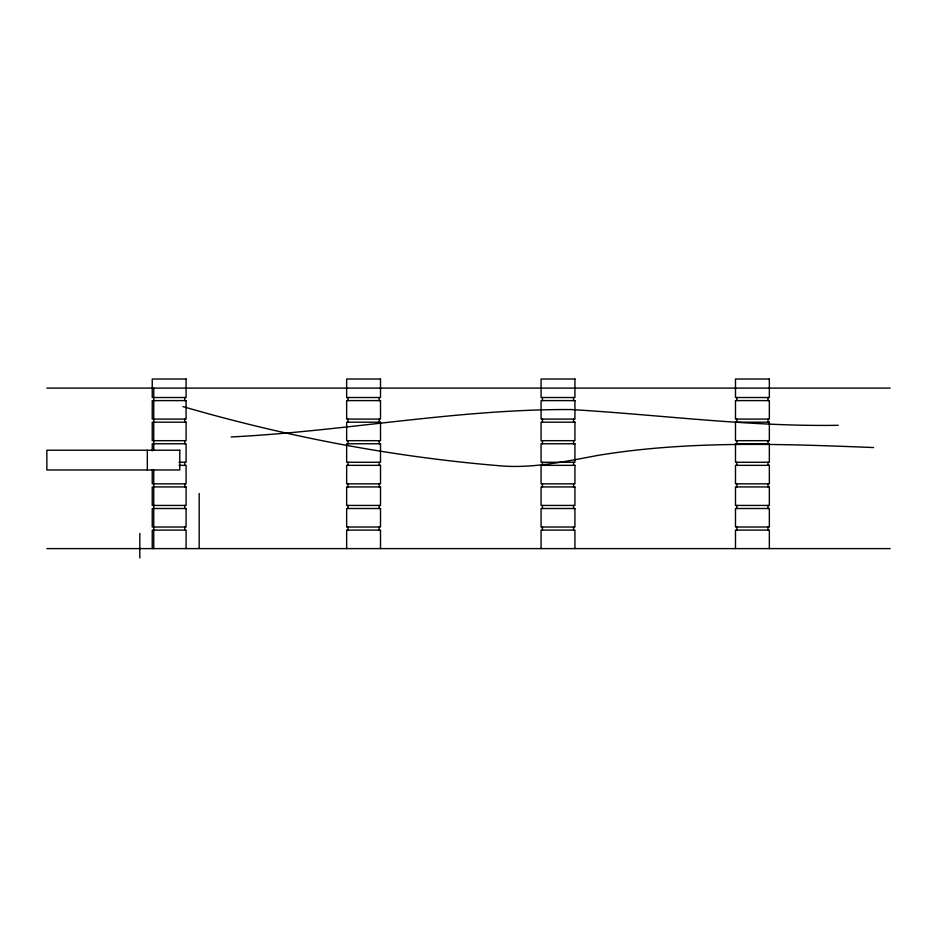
<?xml version="1.0" encoding="UTF-8"?>
<svg xmlns="http://www.w3.org/2000/svg" width="937" height="937" viewBox="0 0 937 937"><rect width="100%" height="100%" fill="white"/><g stroke="black" fill="none" stroke-linecap="round" stroke-linejoin="round"><path stroke-width="1.41" d="M231.134 436.958C344.722 431.278 457.268 408.965 571.125 409.551C660.152 414.81 748.862 426.803 838.24 425.293M46.85 388.105L890.15 388.105M179.037 462.269L186.088 462.269L186.088 443.763L152.239 443.763L152.239 450.884M179.037 465.349L186.088 465.349L186.088 483.843L152.239 483.843L152.239 469.613M46.85 548.602L890.15 548.602M873.577 447.546C781.891 443.939 689.187 440.39 598.251 455.335C567.225 461.098 535.952 467.996 504.176 466.134C395.473 457.443 287.659 437.005 182.949 406.599M769.347 548.602L769.347 530.096L735.486 530.096L735.486 548.602M767.989 397.511L767.989 400.603M767.989 419.097L767.989 422.177M767.989 440.683L767.989 443.763M767.989 462.269L767.989 465.349M767.989 483.843L767.989 486.935M767.989 505.43L767.989 508.51M767.989 527.016L767.989 530.096M736.845 397.511L736.845 400.603M736.845 419.097L736.845 422.177M736.845 440.683L736.845 443.763M736.845 462.269L736.845 465.349M736.845 483.843L736.845 486.935M736.845 505.43L736.845 508.51M736.845 527.016L736.845 530.096M574.931 548.602L574.931 530.096L541.071 530.096L541.071 548.602M573.573 397.511L573.573 400.603M573.573 419.097L573.573 422.177M573.573 440.683L573.573 443.763M573.573 462.269L573.573 465.349M573.573 483.843L573.573 486.935M573.573 505.43L573.573 508.51M573.573 527.016L573.573 530.096M542.429 397.511L542.429 400.603M542.429 419.097L542.429 422.177M542.429 440.683L542.429 443.763M542.429 462.269L542.429 465.349M542.429 483.843L542.429 486.935M542.429 505.43L542.429 508.51M542.429 527.016L542.429 530.096M380.504 548.602L380.504 530.096L346.655 530.096L346.655 548.602M379.157 397.511L379.157 400.603M379.157 419.097L379.157 422.177M379.157 440.683L379.157 443.763M379.157 462.269L379.157 465.349M379.157 483.843L379.157 486.935M379.157 505.43L379.157 508.51M379.157 527.016L379.157 530.096M348.014 397.511L348.014 400.603M348.014 419.097L348.014 422.177M348.014 440.683L348.014 443.763M348.014 462.269L348.014 465.349M348.014 483.843L348.014 486.935M348.014 505.43L348.014 508.51M348.014 527.016L348.014 530.096M199.171 493.483L199.171 547.993M186.088 548.602L186.088 530.096L152.239 530.096L152.239 548.602M184.741 397.511L184.741 400.603M184.741 419.097L184.741 422.177M184.741 440.683L184.741 443.763M184.741 462.269L184.741 465.349M184.741 483.843L184.741 486.935M184.741 505.43L184.741 508.51M184.741 527.016L184.741 530.096M153.75 388.105L153.75 450.228M153.75 469.976L153.75 548.602M147.332 450.228L147.332 469.976M139.824 533.446L139.824 557.983M186.088 379.017L152.239 379.017L152.239 397.511L186.088 397.511L186.088 379.017M380.504 379.017L346.655 379.017L346.655 397.511L380.504 397.511L380.504 379.017M574.931 379.017L541.071 379.017L541.071 397.511L574.931 397.511L574.931 379.017M769.347 379.017L735.486 379.017L735.486 397.511L769.347 397.511L769.347 379.017M186.088 400.603L152.239 400.603L152.239 419.097L186.088 419.097L186.088 400.603M380.504 400.603L346.655 400.603L346.655 419.097L380.504 419.097L380.504 400.603M574.931 400.603L541.071 400.603L541.071 419.097L574.931 419.097L574.931 400.603M769.347 400.603L735.486 400.603L735.486 419.097L769.347 419.097L769.347 400.603M186.088 422.177L152.239 422.177L152.239 440.683L186.088 440.683L186.088 422.177M380.504 422.177L346.655 422.177L346.655 440.683L380.504 440.683L380.504 422.177M574.931 422.177L541.071 422.177L541.071 440.683L574.931 440.683L574.931 422.177M769.347 422.177L735.486 422.177L735.486 440.683L769.347 440.683L769.347 422.177M380.504 443.763L346.655 443.763L346.655 462.269L380.504 462.269L380.504 443.763M574.931 443.763L541.071 443.763L541.071 462.269L574.931 462.269L574.931 443.763M769.347 443.763L735.486 443.763L735.486 462.269L769.347 462.269L769.347 443.763M179.787 450.228L46.85 450.228L46.85 469.976L179.787 469.976L179.787 450.228M380.504 465.349L346.655 465.349L346.655 483.843L380.504 483.843L380.504 465.349M574.931 465.349L541.071 465.349L541.071 483.843L574.931 483.843L574.931 465.349M769.347 465.349L735.486 465.349L735.486 483.843L769.347 483.843L769.347 465.349M186.088 486.935L152.239 486.935L152.239 505.43L186.088 505.43L186.088 486.935M380.504 486.935L346.655 486.935L346.655 505.43L380.504 505.43L380.504 486.935M574.931 486.935L541.071 486.935L541.071 505.43L574.931 505.43L574.931 486.935M769.347 486.935L735.486 486.935L735.486 505.43L769.347 505.43L769.347 486.935M186.088 508.51L152.239 508.51L152.239 527.016L186.088 527.016L186.088 508.51M380.504 508.51L346.655 508.51L346.655 527.016L380.504 527.016L380.504 508.51M574.931 508.51L541.071 508.51L541.071 527.016L574.931 527.016L574.931 508.51M769.347 508.51L735.486 508.51L735.486 527.016L769.347 527.016L769.347 508.51"/></g></svg>
